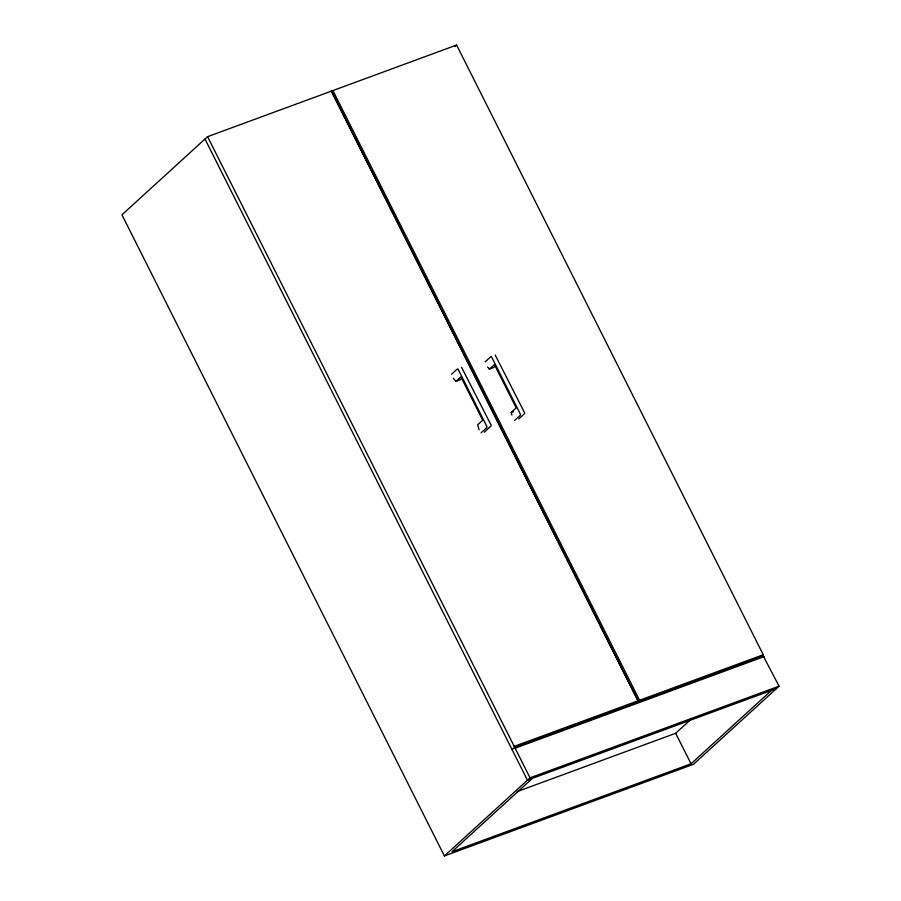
<?xml version="1.0" encoding="UTF-8"?>
<svg xmlns="http://www.w3.org/2000/svg" width="901" height="901" viewBox="0 0 901 901"><rect width="100%" height="100%" fill="white"/><g stroke="black" fill="none" stroke-linecap="round" stroke-linejoin="round"><path stroke-width="1.35" d="M331.253 91.17L637.897 700.865L638.764 701.868L639.564 700.257L763.248 654.745L456.604 45.05L207.568 136.682L121.939 214.81L444.396 855.95L693.432 764.318L779.061 686.19L763.271 656.052L514.246 747.684L512.095 749.643M454.881 46.615L456.604 45.05M484.254 432.187L491.09 425.959L491.113 425.103L461.582 367.371M518.717 418.976L524.573 413.638L524.596 412.782L495.19 355.017M444.396 855.95L530.025 777.822L779.061 686.19M532.435 778.34L451.953 851.76L691.033 763.8L771.504 690.369M517.174 791.585L675.671 733.268L691.146 719.144M451.615 374.197L457.426 368.903L458.057 369.151L486.957 426.635L486.934 427.479L481.078 432.829M453.282 378.251L455.906 381.416L460.918 376.855L482.711 420.215L477.699 424.776L479.073 429.89M462.067 378.06L460.062 379.884L455.906 381.416M485.098 361.875L490.91 356.582L491.541 356.83L520.44 414.314L520.373 415.215L514.561 420.519M487.632 366.977L489.389 369.095L494.401 364.533L516.194 407.894L511.182 412.455L511.869 415.012M495.55 365.738L493.545 367.563L489.389 369.095M511.182 412.455L513.255 411.689M530.025 777.822L514.212 746.377L637.897 700.865M515.135 748.213L764.161 656.57M776.482 688.544L527.445 780.176L204.989 139.036M675.671 733.268L691.033 763.8M332.92 90.562L639.564 700.257M331.658 91.26L638.764 701.868M207.568 136.682L514.212 746.377M763.248 654.745L763.271 656.052"/></g></svg>
